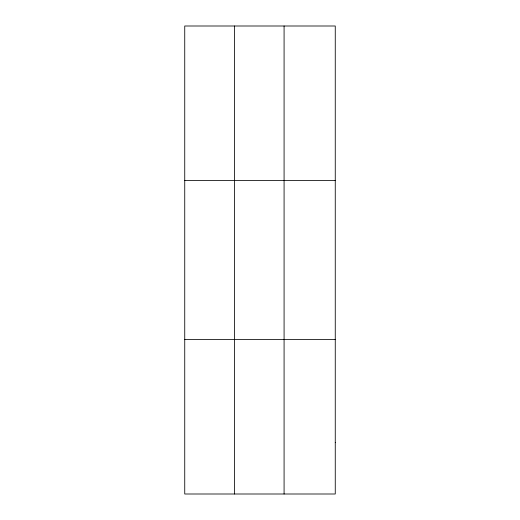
<?xml version="1.0" encoding="UTF-8"?>
<svg xmlns="http://www.w3.org/2000/svg" width="520" height="520" viewBox="0 0 520 520"><rect width="100%" height="100%" fill="white"/><g stroke="black" fill="none" stroke-linecap="round" stroke-linejoin="round"><path stroke-width="0.78" d="M234.41 494L234.41 26M284.083 494L284.083 26M184.737 180.44L335.263 180.44M184.737 339.56L335.263 339.56M335.263 442.52L335.263 494L184.737 494L184.737 26L335.263 26L335.263 442.52"/></g></svg>
